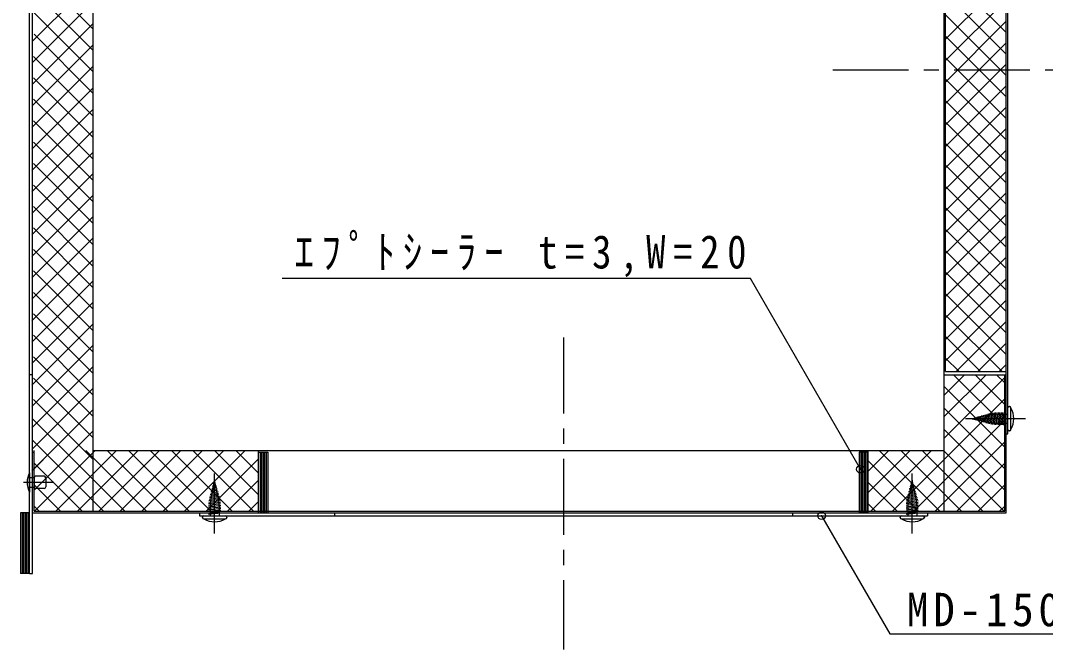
# Model space of a CAD drawing. Units: millimetres at full size, sheet at 1:5; details may follow other scales. Extents: x -2292 to 1828, y -1273 to 1617.
# Drawn here: x -924 to -586.1, y 519.8 to 727.2 of the extents above; entities that cross this region are included whole.
import ezdxf

# ---------------------------------------------------------------- set-up
doc = ezdxf.new("R2010")
doc.units = ezdxf.units.MM
doc.header["$LTSCALE"] = 5
doc.header["$PDMODE"] = 32
doc.header["$PDSIZE"] = 2.5
doc.linetypes.add('CHAIN1', pattern=[8, 5, -1, 1, -1])
doc.layers.add('0-0', color=4, linetype='Continuous')
doc.styles.add('ＭＳ ゴシック', font='')
doc.styles.get('ＭＳ ゴシック').set_extended_font_data('MS Gothic')

msp = doc.modelspace()

# ---------------------------------------------------------------- linework, layer by layer
at = {"layer": '0-0', "color": 7}
for p, q in [((-899.995, 565.425), (-899.995, 856.425)), ((-598.495, 590.925), (-598.495, 830.925)), ((-919.995, 610.425), (-920.995, 610.425)), ((-920.995, 544.925), (-920.995, 610.425)), ((-919.995, 544.925), (-919.995, 610.425)), ((-619.495, 610.425), (-598.995, 610.425)), ((-619.495, 565.425), (-619.495, 610.425)), ((-599.495, 565.425), (-599.495, 610.425)), ((-598.995, 564.925), (-598.995, 610.425)), ((-598.995, 590.925), (-598.495, 590.925)), ((-919.995, 584.925), (-919.495, 584.925)), ((-919.495, 565.425), (-919.495, 585.425)), ((-899.995, 585.425), (-845.495, 585.425)), ((-845.495, 564.925), (-845.495, 585.425)), ((-644.495, 564.925), (-644.495, 585.425)), ((-644.495, 585.425), (-619.495, 585.425)), ((-919.995, 564.925), (-820.495, 564.925)), ((-919.495, 565.425), (-845.495, 565.425)), ((-864.995, 564.925), (-864.995, 563.925)), ((-820.495, 564.925), (-820.495, 563.925)), ((-669.495, 564.925), (-598.995, 564.925)), ((-644.495, 565.425), (-599.495, 565.425)), ((-624.995, 564.925), (-624.995, 563.925)), ((-864.995, 563.925), (-820.495, 563.925)), ((-920.995, 544.925), (-919.995, 544.925))]:
    msp.add_line(p, q, dxfattribs=at)
at = {"layer": '0-0'}
for p, q in [((-920.995, 610.425), (-920.995, 811.425)), ((-919.995, 610.425), (-919.995, 811.425)), ((-619.495, 610.425), (-619.495, 811.425)), ((-618.995, 611.425), (-618.995, 810.425)), ((-598.995, 610.425), (-598.995, 810.425)), ((-919.495, 743.858), (-899.995, 724.358)), ((-919.995, 720.366), (-899.995, 740.366)), ((-618.995, 743.169), (-598.995, 723.169)), ((-618.995, 721.041), (-598.995, 741.041)), ((-919.495, 736.787), (-899.995, 717.287)), ((-618.995, 736.098), (-598.995, 716.098)), ((-618.995, 713.97), (-598.995, 733.97)), ((-919.995, 713.295), (-899.995, 733.295)), ((-919.495, 729.716), (-899.995, 710.216)), ((-618.995, 729.027), (-598.995, 709.027)), ((-618.995, 706.899), (-598.995, 726.899)), ((-919.995, 706.224), (-899.995, 726.224)), ((-919.495, 722.645), (-899.995, 703.145)), ((-618.995, 721.956), (-598.995, 701.956)), ((-618.995, 699.828), (-598.995, 719.828)), ((-919.995, 699.153), (-899.995, 719.153)), ((-919.719, 715.35), (-900.219, 695.85)), ((-618.995, 714.885), (-598.995, 694.885)), ((-920.219, 691.857), (-900.219, 711.857)), ((-618.995, 692.757), (-598.995, 712.757)), ((-919.719, 708.279), (-900.219, 688.779)), ((-618.995, 707.814), (-598.995, 687.814)), ((-920.219, 684.786), (-900.219, 704.786)), ((-618.995, 685.685), (-598.995, 705.685)), ((-919.719, 701.208), (-900.219, 681.708)), ((-618.995, 700.742), (-598.995, 680.742)), ((-920.219, 677.715), (-900.219, 697.715)), ((-618.995, 678.614), (-598.995, 698.614)), ((-919.719, 694.137), (-900.219, 674.637)), ((-618.995, 693.671), (-598.995, 673.671)), ((-920.219, 670.644), (-900.219, 690.644)), ((-618.995, 671.543), (-598.995, 691.543)), ((-919.719, 687.066), (-900.219, 667.566)), ((-618.995, 686.6), (-598.995, 666.6)), ((-920.219, 663.573), (-900.219, 683.573)), ((-618.995, 664.472), (-598.995, 684.472)), ((-919.719, 679.995), (-900.219, 660.495)), ((-618.995, 679.529), (-598.995, 659.529)), ((-920.219, 656.502), (-900.219, 676.502)), ((-618.995, 657.401), (-598.995, 677.401)), ((-919.719, 672.924), (-900.219, 653.424)), ((-920.219, 649.431), (-900.219, 669.431)), ((-618.995, 672.458), (-598.995, 652.458)), ((-618.995, 650.33), (-598.995, 670.33)), ((-919.719, 665.852), (-900.219, 646.352)), ((-920.219, 642.36), (-900.219, 662.36)), ((-618.995, 665.387), (-598.995, 645.387)), ((-618.995, 643.259), (-598.995, 663.259)), ((-919.719, 658.781), (-900.219, 639.281)), ((-618.995, 658.316), (-598.995, 638.316)), ((-618.995, 636.188), (-598.995, 656.188)), ((-920.219, 635.289), (-900.219, 655.289)), ((-919.719, 651.71), (-900.219, 632.21)), ((-618.995, 651.245), (-598.995, 631.245)), ((-618.995, 629.117), (-598.995, 649.117)), ((-920.219, 628.218), (-900.219, 648.218)), ((-919.719, 644.639), (-900.219, 625.139)), ((-618.995, 644.174), (-598.995, 624.174)), ((-920.219, 621.147), (-900.219, 641.147)), ((-618.995, 622.046), (-598.995, 642.046)), ((-919.719, 637.568), (-900.219, 618.068)), ((-618.995, 637.103), (-598.995, 617.103)), ((-920.219, 614.076), (-900.219, 634.076)), ((-618.995, 614.975), (-598.995, 634.975)), ((-919.719, 630.497), (-900.219, 610.997)), ((-618.995, 630.032), (-600.388, 611.425)), ((-920.219, 607.005), (-900.219, 627.005)), ((-615.474, 611.425), (-598.995, 627.904)), ((-919.719, 623.426), (-900.219, 603.926)), ((-618.995, 622.961), (-607.459, 611.425)), ((-920.219, 599.933), (-900.219, 619.933)), ((-608.403, 611.425), (-598.995, 620.833)), ((-919.719, 616.355), (-900.219, 596.855)), ((-618.995, 615.89), (-614.53, 611.425)), ((-920.219, 592.862), (-900.219, 612.862)), ((-601.332, 611.425), (-598.995, 613.762)), ((-919.719, 609.284), (-900.219, 589.784)), ((-619.495, 603.673), (-612.743, 610.425)), ((-619.495, 596.602), (-605.672, 610.425)), ((-619.495, 589.531), (-599.495, 609.531)), ((-618.995, 611.425), (-598.995, 611.425)), ((-616.355, 610.425), (-599.495, 593.564)), ((-609.284, 610.425), (-599.495, 600.635)), ((-602.213, 610.425), (-599.495, 607.706)), ((-920.219, 585.791), (-900.219, 605.791)), ((-619.495, 606.493), (-599.495, 586.493)), ((-919.719, 602.213), (-900.219, 582.713)), ((-636.529, 565.425), (-599.495, 602.46)), ((-920.219, 578.72), (-900.219, 598.72)), ((-619.495, 599.422), (-599.495, 579.422)), ((-598.495, 592.375), (-598.495, 599.475)), ((-598.045, 599.925), (-597.945, 599.925)), ((-597.495, 592.375), (-597.495, 599.475)), ((-919.995, 595.866), (-889.553, 565.425)), ((-629.458, 565.425), (-599.495, 595.389)), ((-608.995, 595.496), (-609.495, 596.21)), ((-608.495, 595.353), (-608.995, 596.353)), ((-607.995, 595.21), (-608.495, 596.496)), ((-607.495, 595.068), (-607.995, 596.639)), ((-606.995, 594.925), (-607.495, 596.782)), ((-606.495, 594.782), (-606.995, 596.925)), ((-605.995, 594.639), (-606.495, 597.068)), ((-605.495, 594.496), (-605.995, 597.21)), ((-604.995, 594.353), (-605.495, 597.353)), ((-604.495, 594.217), (-604.995, 597.496)), ((-603.995, 594.107), (-604.495, 597.632)), ((-603.495, 594.023), (-603.995, 597.742)), ((-602.995, 593.965), (-603.495, 597.826)), ((-602.495, 593.933), (-602.995, 597.884)), ((-601.995, 593.925), (-602.495, 597.917)), ((-602.094, 597.425), (-598.495, 597.425)), ((-601.495, 593.925), (-601.995, 597.925)), ((-600.995, 593.925), (-601.495, 597.925)), ((-600.495, 593.925), (-600.995, 597.925)), ((-599.995, 593.925), (-600.495, 597.925)), ((-599.495, 593.925), (-599.995, 597.925)), ((-598.995, 593.925), (-599.495, 597.925)), ((-919.495, 572.373), (-899.995, 591.873)), ((-619.495, 592.351), (-599.495, 572.351)), ((-602.094, 594.425), (-598.495, 594.425)), ((-597.945, 591.925), (-598.045, 591.925)), ((-919.995, 588.795), (-896.625, 565.425)), ((-622.387, 565.425), (-599.495, 588.317)), ((-919.495, 579.444), (-913.514, 585.425)), ((-919.372, 565.425), (-899.372, 585.425)), ((-912.301, 565.425), (-892.301, 585.425)), ((-905.23, 565.425), (-885.23, 585.425)), ((-902.482, 585.425), (-882.482, 565.425)), ((-898.159, 565.425), (-878.159, 585.425)), ((-895.411, 585.425), (-875.411, 565.425)), ((-891.088, 565.425), (-871.088, 585.425)), ((-888.34, 585.425), (-868.34, 565.425)), ((-884.017, 565.425), (-864.017, 585.425)), ((-881.269, 585.425), (-861.269, 565.425)), ((-876.946, 565.425), (-856.946, 585.425)), ((-874.198, 585.425), (-854.198, 565.425)), ((-869.875, 565.425), (-849.875, 585.425)), ((-867.127, 585.425), (-847.127, 565.425)), ((-860.056, 585.425), (-845.495, 570.863)), ((-852.985, 585.425), (-845.495, 577.934)), ((-845.495, 585.425), (-644.495, 585.425)), ((-845.495, 584.925), (-842.495, 584.925)), ((-844.995, 584.925), (-844.995, 564.925)), ((-844.495, 584.925), (-844.495, 564.925)), ((-843.995, 584.925), (-843.995, 564.925)), ((-843.495, 584.925), (-843.495, 564.925)), ((-842.995, 584.925), (-842.995, 564.925)), ((-842.495, 584.925), (-842.495, 564.925)), ((-647.495, 584.925), (-647.495, 564.925)), ((-644.495, 584.925), (-647.495, 584.925)), ((-646.995, 584.925), (-646.995, 564.925)), ((-646.495, 584.925), (-646.495, 564.925)), ((-645.995, 584.925), (-645.995, 564.925)), ((-645.495, 584.925), (-645.495, 564.925)), ((-644.995, 584.925), (-644.995, 564.925)), ((-644.495, 571.602), (-630.672, 585.425)), ((-644.495, 578.673), (-637.743, 585.425)), ((-643.601, 565.425), (-623.601, 585.425)), ((-640.853, 585.425), (-620.853, 565.425)), ((-633.782, 585.425), (-613.782, 565.425)), ((-626.711, 585.425), (-606.711, 565.425)), ((-619.64, 585.425), (-599.64, 565.425)), ((-862.804, 565.425), (-845.495, 582.734)), ((-644.495, 581.995), (-627.924, 565.425)), ((-920.995, 578.125), (-920.995, 571.725)), ((-919.495, 581.224), (-903.696, 565.425)), ((-615.316, 565.425), (-599.495, 581.246)), ((-920.995, 576.525), (-919.495, 576.525)), ((-919.495, 576.425), (-919.495, 573.425)), ((-916.195, 576.925), (-918.995, 576.925)), ((-915.695, 576.425), (-915.695, 573.425)), ((-860.423, 574.425), (-859.709, 574.925)), ((-855.733, 565.425), (-845.495, 575.663)), ((-644.495, 574.924), (-634.995, 565.425)), ((-630.423, 574.425), (-629.709, 574.925)), ((-920.995, 573.325), (-919.495, 573.325)), ((-919.495, 574.153), (-910.767, 565.425)), ((-916.195, 572.925), (-918.995, 572.925)), ((-861.423, 570.925), (-858.709, 571.425)), ((-861.28, 571.425), (-858.852, 571.925)), ((-861.137, 571.925), (-858.995, 572.425)), ((-860.995, 572.425), (-859.137, 572.925)), ((-860.852, 572.925), (-859.28, 573.425)), ((-860.709, 573.425), (-859.423, 573.925)), ((-860.566, 573.925), (-859.566, 574.425)), ((-631.423, 570.925), (-628.709, 571.425)), ((-631.28, 571.425), (-628.852, 571.925)), ((-631.137, 571.925), (-628.995, 572.425)), ((-630.995, 572.425), (-629.137, 572.925)), ((-630.852, 572.925), (-629.28, 573.425)), ((-630.709, 573.425), (-629.423, 573.925)), ((-630.566, 573.925), (-629.566, 574.425)), ((-608.245, 565.425), (-599.495, 574.175)), ((-861.995, 567.425), (-858.003, 567.925)), ((-861.987, 567.925), (-858.035, 568.425)), ((-861.954, 568.425), (-858.093, 568.925)), ((-861.896, 568.925), (-858.177, 569.425)), ((-861.812, 569.425), (-858.287, 569.925)), ((-861.702, 569.925), (-858.423, 570.425)), ((-861.566, 570.425), (-858.566, 570.925)), ((-848.662, 565.425), (-845.495, 568.592)), ((-644.495, 567.853), (-642.066, 565.425)), ((-631.995, 567.425), (-628.003, 567.925)), ((-631.987, 567.925), (-628.035, 568.425)), ((-631.954, 568.425), (-628.093, 568.925)), ((-631.896, 568.925), (-628.177, 569.425)), ((-631.812, 569.425), (-628.287, 569.925)), ((-631.702, 569.925), (-628.423, 570.425)), ((-631.566, 570.425), (-628.566, 570.925)), ((-923.995, 564.925), (-923.995, 544.925)), ((-920.995, 564.925), (-923.995, 564.925)), ((-923.495, 564.925), (-923.495, 544.925)), ((-922.995, 564.925), (-922.995, 544.925)), ((-922.495, 564.925), (-922.495, 544.925)), ((-921.995, 564.925), (-921.995, 544.925)), ((-921.495, 564.925), (-921.495, 544.925)), ((-919.495, 567.082), (-917.838, 565.425)), ((-861.995, 566.925), (-857.995, 567.425)), ((-861.995, 566.425), (-857.995, 566.925)), ((-861.995, 565.925), (-857.995, 566.425)), ((-861.995, 565.425), (-857.995, 565.925)), ((-861.995, 564.925), (-857.995, 565.425)), ((-861.995, 564.425), (-857.995, 564.925)), ((-861.495, 567.524), (-861.495, 563.925)), ((-858.495, 567.524), (-858.495, 563.925)), ((-845.495, 565.425), (-644.495, 565.425)), ((-845.495, 564.925), (-842.495, 564.925)), ((-845.495, 564.925), (-644.495, 564.925)), ((-644.495, 564.925), (-647.495, 564.925)), ((-631.995, 566.925), (-627.995, 567.425)), ((-631.995, 566.425), (-627.995, 566.925)), ((-631.995, 565.925), (-627.995, 566.425)), ((-631.995, 565.425), (-627.995, 565.925)), ((-631.995, 564.925), (-627.995, 565.425)), ((-631.995, 564.425), (-627.995, 564.925)), ((-631.495, 567.524), (-631.495, 563.925)), ((-628.495, 567.524), (-628.495, 563.925)), ((-601.174, 565.425), (-599.495, 567.104)), ((-863.995, 563.375), (-863.995, 563.475)), ((-863.545, 563.925), (-856.445, 563.925)), ((-863.545, 562.925), (-856.445, 562.925)), ((-855.995, 563.475), (-855.995, 563.375)), ((-820.495, 563.925), (-669.495, 563.925)), ((-659.859, 563.925), (-637.387, 525.002)), ((-633.995, 563.375), (-633.995, 563.475)), ((-633.545, 563.925), (-626.445, 563.925)), ((-633.545, 562.925), (-626.445, 562.925)), ((-625.995, 563.475), (-625.995, 563.375)), ((-920.995, 544.925), (-923.995, 544.925)), ((-637.387, 525.002), (-442.68, 525.002))]:
    msp.add_line(p, q, dxfattribs=at)
at = {"layer": '0-0', "linetype": 'CHAIN1'}
for p, q in [((-656.216, 710.925), (-553.419, 710.925)), ((-744.995, 622.646), (-744.995, 519.849)), ((-592.601, 595.925), (-612.422, 595.925)), ((-913.031, 574.925), (-923.03, 574.925)), ((-859.995, 558.031), (-859.995, 577.852)), ((-629.995, 558.031), (-629.995, 577.852))]:
    msp.add_line(p, q, dxfattribs=at)
at = {"layer": '0-0'}
for points in [[(-647.066, 579.278), (-683.368, 642.155), (-837.752, 642.155)], [(-604.704, 597.059), (-610.195, 595.925), (-604.704, 594.79)], [(-858.86, 570.134), (-859.995, 575.625), (-861.129, 570.134)], [(-628.86, 570.134), (-629.995, 575.625), (-631.129, 570.134)]]:
    msp.add_lwpolyline(points, dxfattribs=at)
at = {"layer": '0-0', "color": 7}
msp.add_lwpolyline([(-669.495, 564.925), (-669.495, 563.925), (-624.995, 563.925)], dxfattribs=at)
at = {"layer": '0-0'}
for centre, radius, start, end in [((-598.045, 599.475), 0.45, 90, 180), ((-597.945, 599.475), 0.45, 0, 90), ((-603.296, 595.925), 6.801, 328.53598, 31.464), ((-602.094, 587.925), 9.5, 90, 105.94539), ((-602.094, 603.925), 9.5, 254.0546, 270), ((-598.045, 592.375), 0.45, 180, 270), ((-597.945, 592.375), 0.45, 270, 0), ((-914.995, 574.925), 6.8, 151.92751, 208.07248), ((-918.995, 576.425), 0.5, 90, 180), ((-916.195, 576.425), 0.5, 0, 90), ((-918.995, 573.425), 0.5, 180, 270), ((-916.195, 573.425), 0.5, 270, 0), ((-851.995, 567.524), 9.5, 164.0546, 180), ((-867.995, 567.524), 9.5, 0, 15.94539), ((-621.995, 567.524), 9.5, 164.0546, 180), ((-637.995, 567.524), 9.5, 0, 15.94539), ((-863.545, 563.475), 0.45, 90, 180), ((-863.545, 563.375), 0.45, 180, 270), ((-859.995, 568.726), 6.801, 238.53598, 301.464), ((-856.445, 563.475), 0.45, 0, 90), ((-856.445, 563.375), 0.45, 270, 0), ((-633.545, 563.475), 0.45, 90, 180), ((-633.545, 563.375), 0.45, 180, 270), ((-629.995, 568.726), 6.801, 238.53598, 301.464), ((-626.445, 563.475), 0.45, 0, 90), ((-626.445, 563.375), 0.45, 270, 0)]:
    msp.add_arc(centre, radius, start, end, dxfattribs=at)
at = {"layer": '0-0', "color": 5}
for p in [(-647.066, 579.278), (-659.859, 563.925)]:
    msp.add_point(p, dxfattribs=at)

# ---------------------------------------------------------------- texts
at = {"layer": '0-0', "color": 7, "char_height": 11, "attachment_point": 7, "style": 'ＭＳ ゴシック'}
for s, insert in [('\\T1.4;\\W0.85;ｴﾌﾟﾄｼｰﾗｰ\\~t=3,W=20', (-833.661, 642.588)), ('\\T1.22;\\W0.95;MD-150用アタッチメント', (-631.759, 526.25))]:
    msp.add_mtext(s, dxfattribs=dict(at, insert=insert))

doc.saveas('drawing.dxf')
